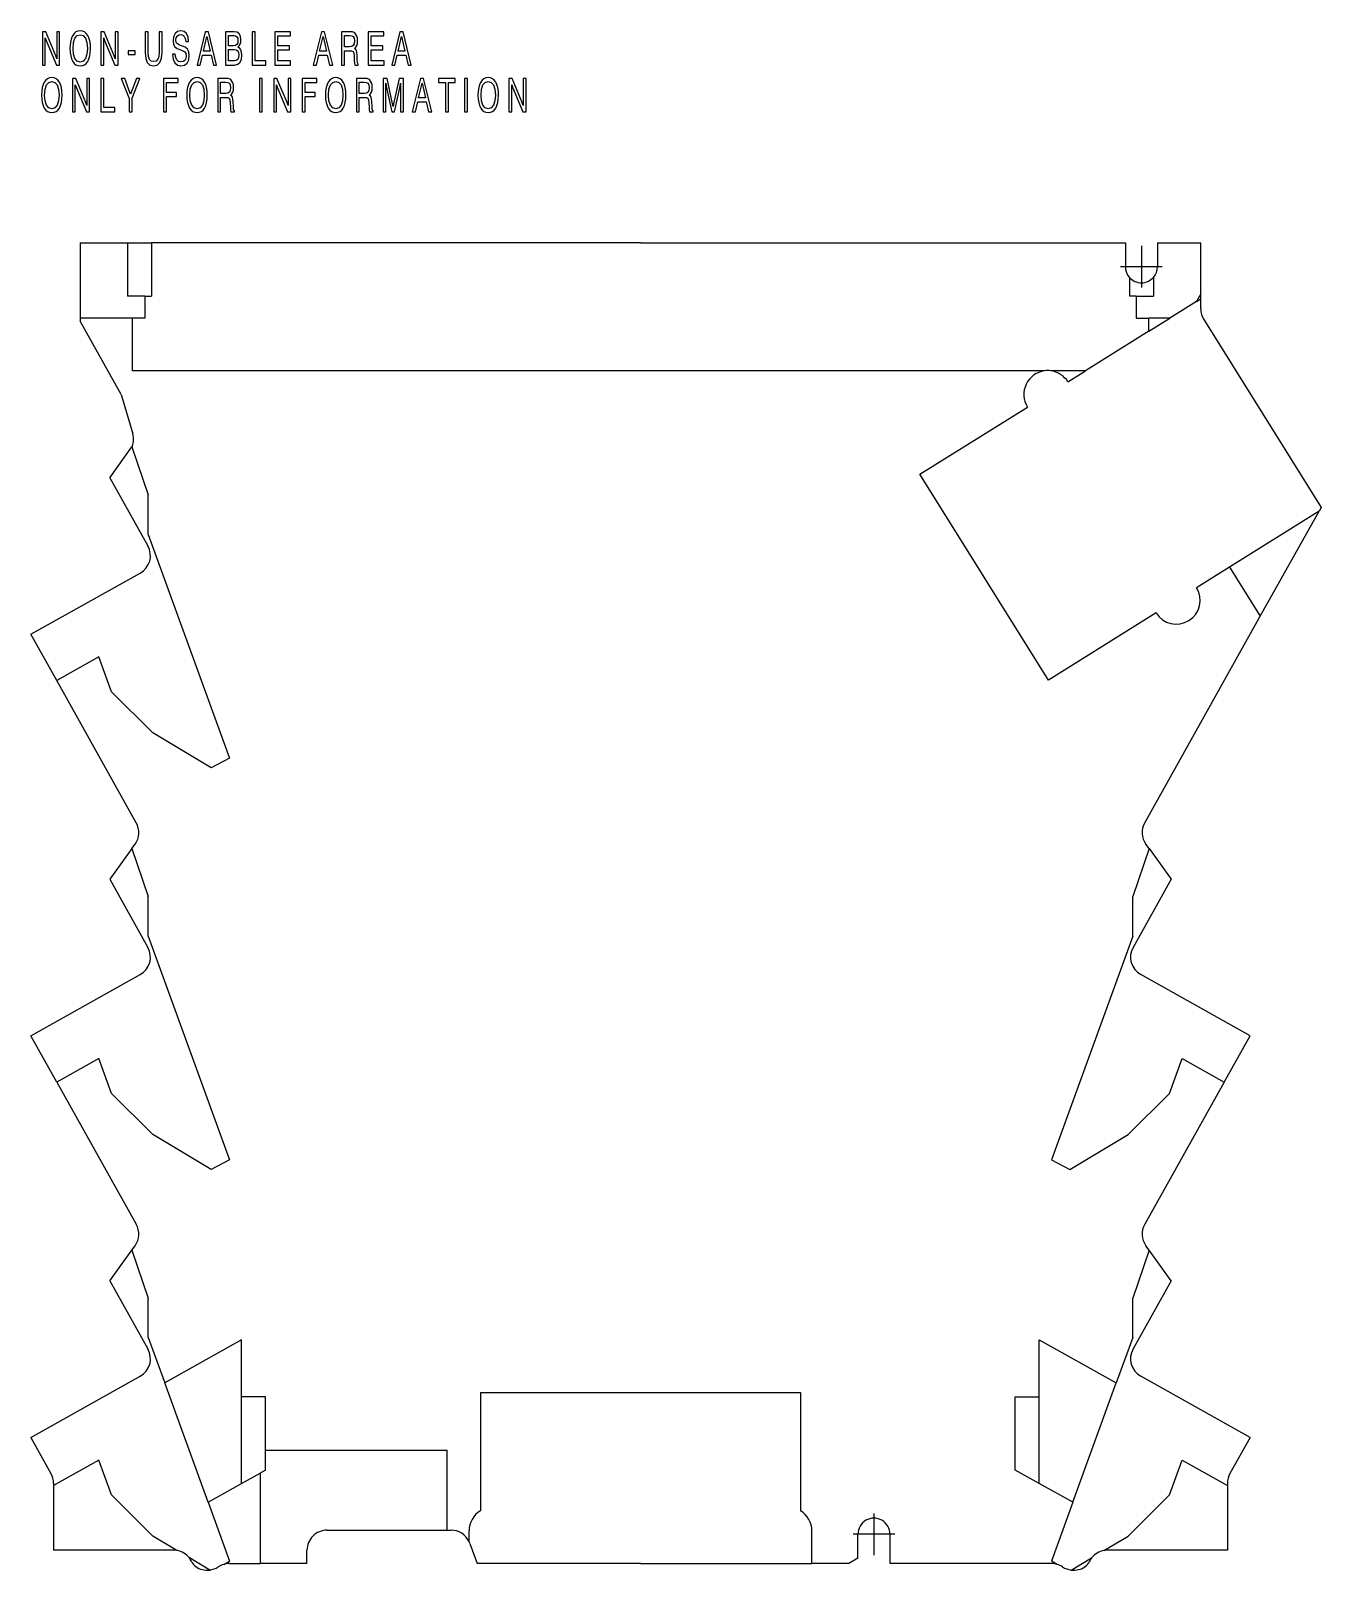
# Model space of a CAD drawing. Extents: x 58 to 155, y 123 to 238.
import ezdxf

# ---------------------------------------------------------------- set-up
doc = ezdxf.new("R2010")
doc.units = 0
doc.linetypes.add('DASHDOT', pattern=[18.5, 12, -3, 0.5, -3])
doc.layers.get('0').update_dxf_attribs({"linetype": 'CONTINUOUS'})

msp = doc.modelspace()

# ---------------------------------------------------------------- linework, layer by layer
at = {"color": 7}
for p, q in [((62.067909, 222.582611), (62.067909, 216.932617)), ((62.067909, 222.582611), (65.617905, 222.582611)), ((65.617905, 222.582611), (67.417908, 222.582611)), ((65.617905, 222.582611), (65.617905, 218.582611)), ((104.067909, 222.582611), (67.417908, 222.582611)), ((67.417908, 222.582611), (67.417908, 218.582611)), ((104.067909, 222.582611), (140.417908, 222.582611)), ((140.417908, 222.582611), (140.417908, 220.782623)), ((142.817902, 222.582611), (142.817902, 220.782623)), ((142.817902, 222.582611), (146.067902, 222.582611)), ((146.067902, 218.762344), (146.067902, 222.582611)), ((140.717911, 219.988892), (140.717911, 218.582611)), ((142.517914, 219.988892), (142.517914, 218.582611)), ((66.917908, 218.582611), (65.617905, 218.582611)), ((66.917908, 218.582611), (66.917908, 216.932617)), ((66.917908, 218.582611), (67.417908, 218.582611)), ((141.217911, 218.582611), (140.717911, 218.582611)), ((141.217911, 218.582611), (141.217911, 216.932617)), ((141.217911, 218.582611), (142.517914, 218.582611)), ((145.741135, 218.178848), (143.74675, 216.932617)), ((146.067902, 218.762344), (145.741135, 218.178848)), ((145.741135, 218.178848), (146.067902, 218.383041)), ((146.067902, 218.383041), (146.067902, 218.762344)), ((146.067902, 217.625351), (146.067902, 218.383041)), ((65.967911, 216.932617), (62.067909, 216.932617)), ((62.067909, 216.932617), (62.067909, 216.715759)), ((65.967911, 216.932617), (65.967911, 212.98262)), ((66.917908, 216.932617), (65.967911, 216.932617)), ((141.217911, 216.932617), (142.167908, 216.932617)), ((142.167908, 215.946045), (143.74675, 216.932617)), ((142.167908, 215.946045), (142.167908, 216.932617)), ((143.74675, 216.932617), (142.167908, 216.932617)), ((65.146851, 211.217926), (62.067909, 216.715759)), ((142.167908, 215.946045), (137.42543, 212.98262)), ((146.295837, 216.830475), (155.099152, 202.742218)), ((134.356506, 212.98262), (65.967911, 212.98262)), ((137.42543, 212.98262), (134.832062, 212.98262)), ((136.108063, 212.159424), (137.42543, 212.98262)), ((65.146851, 211.217926), (66.009949, 208.256775)), ((125.011345, 205.225433), (133.080521, 210.267624)), ((64.281479, 204.970825), (65.945091, 207.281738)), ((65.945091, 207.281738), (65.983307, 207.334808)), ((65.945091, 207.281738), (67.157394, 203.685135)), ((64.281479, 204.970825), (67.139908, 199.86673)), ((134.655884, 189.790955), (125.011345, 205.225433)), ((67.168228, 200.715332), (67.157394, 203.685135)), ((154.946777, 202.470123), (148.22464, 198.269669)), ((150.529099, 194.581787), (154.946777, 202.470123)), ((155.099152, 202.742218), (154.946777, 202.470123)), ((67.168228, 200.715332), (73.26796, 183.951691)), ((58.362637, 193.23201), (66.564102, 197.825043)), ((148.22464, 198.269669), (145.752594, 196.72496)), ((148.22464, 198.269669), (150.529099, 194.581787)), ((142.725052, 194.833145), (134.655884, 189.790955)), ((141.866776, 179.114105), (150.529099, 194.581787)), ((60.30365, 189.766083), (58.362637, 193.23201)), ((63.467373, 191.537842), (60.30365, 189.766083)), ((64.418716, 188.926605), (63.467373, 191.537842)), ((66.269043, 179.114105), (60.30365, 189.766083)), ((67.514603, 185.843613), (64.418716, 188.926605)), ((71.881943, 183.228958), (67.514603, 185.843613)), ((73.26796, 183.951691), (71.881943, 183.228958)), ((65.945091, 177.181732), (64.281479, 174.870819)), ((65.945091, 177.181732), (66.177658, 177.504791)), ((65.945091, 177.181732), (67.157394, 173.585129)), ((142.190735, 177.181732), (140.978424, 173.585129)), ((142.190735, 177.181732), (141.95816, 177.504791)), ((142.190735, 177.181732), (143.85434, 174.870819)), ((64.281479, 174.870819), (67.139908, 169.766724)), ((143.85434, 174.870819), (140.995911, 169.766724)), ((67.168228, 170.615341), (67.157394, 173.585129)), ((140.96759, 170.615341), (140.978424, 173.585129)), ((67.168228, 170.615341), (73.26796, 153.851685)), ((140.96759, 170.615341), (134.867859, 153.851685)), ((58.362637, 163.132019), (66.564102, 167.725052)), ((149.773178, 163.132019), (141.571716, 167.725052)), ((60.30365, 159.666077), (58.362637, 163.132019)), ((147.832169, 159.666077), (149.773178, 163.132019)), ((63.467373, 161.437851), (60.30365, 159.666077)), ((64.418716, 158.826614), (63.467373, 161.437851)), ((143.717102, 158.826614), (144.668442, 161.437851)), ((144.668442, 161.437851), (147.832169, 159.666077)), ((60.30365, 159.666077), (66.269043, 149.014099)), ((147.832169, 159.666077), (141.866776, 149.014099)), ((67.514603, 155.743622), (64.418716, 158.826614)), ((140.621216, 155.743622), (143.717102, 158.826614)), ((71.881943, 153.128967), (67.514603, 155.743622)), ((136.253876, 153.128967), (140.621216, 155.743622)), ((73.26796, 153.851685), (71.881943, 153.128967)), ((134.867859, 153.851685), (136.253876, 153.128967)), ((64.281479, 144.770828), (65.945091, 147.081741)), ((65.945091, 147.081741), (66.177658, 147.4048)), ((65.945091, 147.081741), (67.157394, 143.485138)), ((142.190735, 147.081741), (140.978424, 143.485138)), ((142.190735, 147.081741), (141.95816, 147.4048)), ((143.85434, 144.770828), (142.190735, 147.081741)), ((64.281479, 144.770828), (67.139908, 139.666718)), ((143.85434, 144.770828), (140.995911, 139.666718)), ((67.168228, 140.515335), (67.157394, 143.485138)), ((140.96759, 140.515335), (140.978424, 143.485138)), ((67.168228, 140.515335), (68.401199, 137.126801)), ((74.167908, 140.356308), (68.401199, 137.126801)), ((74.167908, 136.082611), (74.167908, 140.356308)), ((133.967911, 136.082611), (133.967911, 140.356308)), ((133.967911, 140.356308), (139.734619, 137.126801)), ((140.96759, 140.515335), (139.734619, 137.126801)), ((58.362637, 133.032013), (66.564102, 137.625046)), ((149.773178, 133.032013), (141.571716, 137.625046)), ((71.657776, 128.17688), (68.401199, 137.126801)), ((92.067909, 136.392624), (92.067909, 127.533455)), ((92.067909, 136.392624), (116.067909, 136.392624)), ((116.067909, 136.392624), (116.067909, 127.533455)), ((136.478043, 128.17688), (139.734619, 137.126801)), ((75.967911, 136.082611), (74.167908, 136.082611)), ((74.167908, 129.582611), (74.167908, 136.082611)), ((75.967911, 132.082611), (75.967911, 136.082611)), ((132.167908, 130.582611), (132.167908, 136.082611)), ((132.167908, 136.082611), (133.967911, 136.082611)), ((133.967911, 129.582611), (133.967911, 136.082611)), ((58.362637, 133.032013), (59.876652, 130.328537)), ((149.773178, 133.032013), (148.259171, 130.328537)), ((75.967911, 130.582611), (75.967911, 132.082611)), ((75.967911, 132.082611), (89.567909, 132.082611)), ((89.567909, 126.082619), (89.567909, 132.082611)), ((63.467373, 131.337845), (60.067909, 129.434052)), ((64.418716, 128.726624), (63.467373, 131.337845)), ((75.967911, 130.582611), (75.567909, 130.358612)), ((133.967911, 129.57457), (132.167908, 130.582611)), ((143.717102, 128.726624), (144.668442, 131.337845)), ((144.668442, 131.337845), (148.067902, 129.434052)), ((60.067909, 129.595612), (60.067909, 129.434052)), ((60.067909, 129.434052), (60.067909, 124.582619)), ((71.657776, 128.17688), (74.167908, 129.582611)), ((74.167908, 129.57457), (75.567909, 130.358612)), ((74.167908, 129.582611), (74.167908, 129.57457)), ((75.567909, 130.358612), (75.567909, 123.582619)), ((136.478043, 128.17688), (133.967911, 129.582611)), ((133.967911, 129.582611), (133.967911, 129.57457)), ((148.067902, 129.595612), (148.067902, 129.434052)), ((148.067902, 129.434052), (148.067902, 124.582619)), ((67.514603, 125.643616), (64.418716, 128.726624)), ((71.657776, 128.17688), (73.26796, 123.751686)), ((136.478043, 128.17688), (134.867859, 123.751686)), ((140.621216, 125.643616), (143.717102, 128.726624)), ((80.567909, 126.082619), (89.567909, 126.082619)), ((89.567909, 126.082619), (89.867912, 126.082619)), ((91.217911, 125.23645), (91.217911, 126.032616)), ((116.917908, 123.582619), (116.917908, 126.032616)), ((120.367905, 123.98262), (120.367905, 125.782616)), ((122.767914, 125.782616), (122.767914, 123.582619)), ((69.323441, 124.560692), (67.514603, 125.643616)), ((91.277451, 125.09565), (91.828148, 123.582619)), ((138.812378, 124.560692), (140.621216, 125.643616)), ((69.067909, 124.582619), (60.067909, 124.582619)), ((71.773819, 123.093689), (70.250053, 124.005943)), ((72.826653, 123.521576), (73.26796, 123.751686)), ((73.250221, 123.582619), (75.567909, 123.582619)), ((79.067909, 123.582619), (75.567909, 123.582619)), ((79.067909, 123.582619), (79.067909, 124.582619)), ((104.067909, 123.582619), (91.828148, 123.582619)), ((104.067909, 123.582619), (116.917908, 123.582619)), ((119.675087, 123.582619), (116.917908, 123.582619)), ((120.367905, 123.98262), (119.675087, 123.582619)), ((134.88559, 123.582619), (122.767914, 123.582619)), ((135.309174, 123.521576), (134.867859, 123.751686)), ((136.362, 123.093689), (137.885773, 124.005943)), ((148.067902, 124.582619), (139.067902, 124.582619))]:
    msp.add_line(p, q, dxfattribs=at)
at = {"color": 7, "linetype": 'DASHDOT'}
for p, q in [((141.617905, 222.342621), (141.617905, 219.222626)), ((143.177917, 220.782623), (140.057907, 220.782623)), ((121.567909, 127.342621), (121.567909, 124.222618)), ((123.127907, 125.782616), (120.007912, 125.782616))]:
    msp.add_line(p, q, dxfattribs=at)
at = {"color": 7}
for points in [[(59.239677, 235.903198), (59.449863, 235.903198), (59.449863, 237.930313), (59.510887, 237.746033), (60.286095, 235.903198), (60.525661, 235.903198), (60.525661, 238.403198), (60.315475, 238.403198), (60.315475, 236.376083), (60.240894, 236.588181), (59.481506, 238.403198), (59.239677, 238.403198)], [(61.301392, 237.151459), (61.312695, 236.852432), (61.353374, 236.59166), (61.418919, 236.365646), (61.507061, 236.177887), (61.617805, 236.028366), (61.74889, 235.920578), (61.900314, 235.858002), (62.072083, 235.833664), (62.241589, 235.858002), (62.393013, 235.920578), (62.524097, 236.028366), (62.634842, 236.177887), (62.722984, 236.365646), (62.786266, 236.59166), (62.824688, 236.852432), (62.840511, 237.151459), (62.82695, 237.447006), (62.786266, 237.707794), (62.720726, 237.933792), (62.634842, 238.121552), (62.524097, 238.271072), (62.393013, 238.37886), (62.241589, 238.444916), (62.072083, 238.469269), (61.900314, 238.444916), (61.74889, 238.37886), (61.617805, 238.271072), (61.507061, 238.121552), (61.418919, 237.933792), (61.353374, 237.707794), (61.312695, 237.447006)], [(61.529663, 237.151459), (61.565823, 237.582611), (61.674309, 237.905975), (61.846073, 238.104172), (62.072083, 238.173706), (62.29583, 238.104172), (62.467598, 237.905975), (62.573818, 237.582611), (62.61224, 237.151459), (62.573818, 236.716827), (62.467598, 236.393463), (62.29583, 236.195267), (62.072083, 236.129211), (61.846073, 236.195267), (61.674309, 236.393463), (61.565823, 236.716827)], [(63.616241, 235.903198), (63.826427, 235.903198), (63.826427, 237.930313), (63.887451, 237.746033), (64.662659, 235.903198), (64.902229, 235.903198), (64.902229, 238.403198), (64.692039, 238.403198), (64.692039, 236.376083), (64.617455, 236.588181), (63.85807, 238.403198), (63.616241, 238.403198)], [(66.944122, 236.852432), (66.980286, 236.4039), (67.095551, 236.087479), (67.2854, 235.899719), (67.554352, 235.833664), (67.839119, 235.899719), (68.047043, 236.090958), (68.173615, 236.407364), (68.216553, 236.852432), (68.216553, 238.403198), (67.995064, 238.403198), (67.995064, 236.848953), (67.967941, 236.542969), (67.891098, 236.330872), (67.762276, 236.202225), (67.579208, 236.160507), (67.393883, 236.202225), (67.26506, 236.327393), (67.188217, 236.542969), (67.165611, 236.848953), (67.165611, 238.403198), (66.944122, 238.403198)], [(68.98098, 236.727264), (69.030701, 236.344788), (69.157272, 236.06662), (69.353897, 235.89624), (69.618324, 235.837128), (69.878235, 235.89624), (70.07486, 236.052704), (70.199165, 236.299576), (70.242111, 236.626419), (70.205948, 236.897629), (70.108765, 237.102783), (69.946037, 237.23143), (69.735847, 237.321838), (69.514359, 237.40181), (69.360672, 237.481781), (69.270271, 237.596527), (69.243149, 237.787766), (69.265755, 237.947708), (69.338074, 238.076355), (69.448822, 238.156326), (69.600243, 238.187622), (69.753929, 238.152847), (69.871452, 238.052017), (69.948296, 237.888596), (69.984459, 237.66954), (70.194649, 237.66954), (70.151703, 238.003342), (70.036438, 238.253693), (69.855637, 238.413635), (69.613808, 238.469269), (69.371979, 238.413635), (69.188911, 238.260635), (69.071388, 238.027679), (69.032967, 237.728653), (69.066864, 237.453964), (69.168571, 237.266205), (69.340332, 237.137558), (69.577644, 237.036713), (69.769753, 236.96022), (69.909874, 236.883728), (69.9935, 236.768982), (70.022881, 236.588181), (69.9935, 236.400421), (69.914398, 236.254379), (69.787834, 236.163971), (69.616066, 236.13269), (69.442039, 236.170929), (69.310951, 236.292633), (69.225067, 236.476913), (69.193428, 236.727264)], [(70.83477, 235.903198), (71.063042, 235.903198), (71.237068, 236.650757), (71.876671, 236.650757), (72.048439, 235.903198), (72.28801, 235.903198), (71.682304, 238.403198), (71.438217, 238.403198)], [(71.304871, 236.942841), (71.560257, 238.045059), (71.811127, 236.942841)], [(72.955254, 235.903198), (73.644577, 235.903198), (73.875107, 235.955353), (74.046875, 236.108337), (74.155357, 236.341309), (74.193779, 236.650757), (74.171173, 236.873291), (74.110153, 237.050629), (74.01297, 237.179276), (73.884148, 237.252289), (73.983589, 237.339218), (74.058174, 237.460922), (74.101112, 237.610428), (74.116936, 237.794708), (74.083038, 238.058975), (73.988113, 238.250214), (73.829903, 238.364944), (73.61068, 238.403198), (72.955254, 238.403198)], [(73.176743, 237.353134), (73.176743, 238.118073), (73.581299, 238.118073), (73.719162, 238.093735), (73.816345, 238.0242), (73.875107, 237.909454), (73.895447, 237.746033), (73.872849, 237.56871), (73.811821, 237.443527), (73.707863, 237.373993), (73.563217, 237.353134)], [(74.951431, 235.903198), (75.984283, 235.903198), (75.984283, 236.219604), (75.175171, 236.219604), (75.175171, 238.403198), (74.951431, 238.403198)], [(76.660568, 235.903198), (77.838074, 235.903198), (77.838074, 236.216125), (76.879799, 236.216125), (76.879799, 237.054108), (77.747673, 237.054108), (77.747673, 237.346176), (76.879799, 237.346176), (76.879799, 238.093735), (77.819992, 238.093735), (77.819992, 238.403198), (76.660568, 238.403198)], [(79.543221, 235.903198), (79.771492, 235.903198), (79.945518, 236.650757), (80.585121, 236.650757), (80.756882, 235.903198), (80.996452, 235.903198), (80.390755, 238.403198), (80.146667, 238.403198)], [(80.013321, 236.942841), (80.268707, 238.045059), (80.519577, 236.942841)], [(81.663696, 238.403198), (81.663696, 235.903198), (81.882927, 235.903198), (81.882927, 236.974136), (82.240021, 236.974136), (82.411789, 236.963699), (82.518013, 236.911545), (82.576775, 236.79332), (82.601639, 236.574265), (82.615196, 236.247421), (82.626495, 236.04924), (82.658134, 235.903198), (82.913528, 235.903198), (82.913528, 235.972733), (82.859283, 236.073578), (82.838943, 236.264816), (82.820862, 236.67511), (82.805038, 236.848953), (82.775665, 236.984558), (82.72142, 237.078445), (82.635536, 237.141022), (82.730461, 237.234909), (82.800522, 237.363556), (82.84346, 237.52002), (82.859283, 237.711258), (82.84346, 237.905975), (82.805038, 238.076355), (82.649094, 238.316269), (82.484108, 238.389297), (82.294266, 238.403198)], [(81.880669, 238.11113), (82.258102, 238.11113), (82.418564, 238.093735), (82.536095, 238.031158), (82.606155, 237.909454), (82.631012, 237.704315), (82.606155, 237.492218), (82.538353, 237.356613), (82.42083, 237.283585), (82.258102, 237.262726), (81.880669, 237.262726)], [(83.664398, 235.903198), (84.841896, 235.903198), (84.841896, 236.216125), (83.883621, 236.216125), (83.883621, 237.054108), (84.751495, 237.054108), (84.751495, 237.346176), (83.883621, 237.346176), (83.883621, 238.093735), (84.823814, 238.093735), (84.823814, 238.403198), (83.664398, 238.403198)], [(85.42778, 235.903198), (85.656052, 235.903198), (85.830078, 236.650757), (86.469681, 236.650757), (86.641449, 235.903198), (86.881012, 235.903198), (86.275314, 238.403198), (86.031219, 238.403198)], [(85.897881, 236.942841), (86.153267, 238.045059), (86.404137, 236.942841)], [(65.653099, 236.685532), (66.200035, 236.685532), (66.200035, 236.96022), (65.653099, 236.96022)], [(73.176743, 236.205704), (73.176743, 237.074966), (73.59938, 237.074966), (73.759842, 237.050629), (73.875107, 236.974136), (73.942909, 236.841995), (73.967773, 236.654236), (73.945168, 236.459534), (73.879623, 236.32045), (73.771141, 236.233521), (73.624237, 236.205704)], [(59.171871, 233.651459), (59.183174, 233.352432), (59.223854, 233.09166), (59.289398, 232.865646), (59.377541, 232.677887), (59.488285, 232.528366), (59.61937, 232.420578), (59.770794, 232.358002), (59.942562, 232.333664), (60.112068, 232.358002), (60.263493, 232.420578), (60.394577, 232.528366), (60.505322, 232.677887), (60.593464, 232.865646), (60.656746, 233.09166), (60.695168, 233.352432), (60.710991, 233.651459), (60.69743, 233.947006), (60.656746, 234.207794), (60.591206, 234.433792), (60.505322, 234.621552), (60.394577, 234.771072), (60.263493, 234.87886), (60.112068, 234.944916), (59.942562, 234.969269), (59.770794, 234.944916), (59.61937, 234.87886), (59.488285, 234.771072), (59.377541, 234.621552), (59.289398, 234.433792), (59.223854, 234.207794), (59.183174, 233.947006)], [(59.400143, 233.651459), (59.436302, 234.082611), (59.544788, 234.405975), (59.716553, 234.604172), (59.942562, 234.673706), (60.166309, 234.604172), (60.338078, 234.405975), (60.444302, 234.082611), (60.482723, 233.651459), (60.444302, 233.216827), (60.338078, 232.893463), (60.166309, 232.695267), (59.942562, 232.629211), (59.716553, 232.695267), (59.544788, 232.893463), (59.436302, 233.216827)], [(61.486721, 232.403198), (61.696907, 232.403198), (61.696907, 234.430313), (61.757931, 234.246033), (62.533138, 232.403198), (62.772709, 232.403198), (62.772709, 234.903198), (62.562519, 234.903198), (62.562519, 232.876083), (62.487938, 233.088181), (61.72855, 234.903198), (61.486721, 234.903198)], [(63.6185, 232.403198), (64.65136, 232.403198), (64.65136, 232.719604), (63.842247, 232.719604), (63.842247, 234.903198), (63.6185, 234.903198)], [(65.958206, 232.403198), (65.958206, 233.428925), (66.536789, 234.903198), (66.276878, 234.903198), (65.845207, 233.721008), (65.41127, 234.903198), (65.133278, 234.903198), (65.736717, 233.404587), (65.736717, 232.403198)], [(68.309738, 232.403198), (68.531227, 232.403198), (68.531227, 233.533234), (69.290611, 233.533234), (69.290611, 233.839218), (68.531227, 233.839218), (68.531227, 234.590271), (69.40136, 234.590271), (69.40136, 234.903198), (68.309738, 234.903198)], [(70.057304, 233.651459), (70.068604, 233.352432), (70.109283, 233.09166), (70.174828, 232.865646), (70.26297, 232.677887), (70.373718, 232.528366), (70.504799, 232.420578), (70.656227, 232.358002), (70.827995, 232.333664), (70.997498, 232.358002), (71.148926, 232.420578), (71.280006, 232.528366), (71.390755, 232.677887), (71.478897, 232.865646), (71.542175, 233.09166), (71.580597, 233.352432), (71.59642, 233.651459), (71.582863, 233.947006), (71.542175, 234.207794), (71.476639, 234.433792), (71.390755, 234.621552), (71.280006, 234.771072), (71.148926, 234.87886), (70.997498, 234.944916), (70.827995, 234.969269), (70.656227, 234.944916), (70.504799, 234.87886), (70.373718, 234.771072), (70.26297, 234.621552), (70.174828, 234.433792), (70.109283, 234.207794), (70.068604, 233.947006)], [(70.285576, 233.651459), (70.321732, 234.082611), (70.430222, 234.405975), (70.601982, 234.604172), (70.827995, 234.673706), (71.051743, 234.604172), (71.223511, 234.405975), (71.329727, 234.082611), (71.368149, 233.651459), (71.329727, 233.216827), (71.223511, 232.893463), (71.051743, 232.695267), (70.827995, 232.629211), (70.601982, 232.695267), (70.430222, 232.893463), (70.321732, 233.216827)], [(72.374413, 234.903198), (72.374413, 232.403198), (72.593643, 232.403198), (72.593643, 233.474136), (72.950729, 233.474136), (73.122498, 233.463699), (73.228722, 233.411545), (73.287483, 233.29332), (73.312347, 233.074265), (73.325905, 232.747421), (73.337204, 232.54924), (73.368851, 232.403198), (73.624237, 232.403198), (73.624237, 232.472733), (73.569992, 232.573578), (73.549652, 232.764816), (73.53157, 233.17511), (73.515755, 233.348953), (73.486374, 233.484558), (73.432129, 233.578445), (73.346245, 233.641022), (73.44117, 233.734909), (73.51123, 233.863556), (73.554176, 234.02002), (73.569992, 234.211258), (73.554176, 234.405975), (73.515755, 234.576355), (73.35981, 234.816269), (73.194824, 234.889297), (73.004974, 234.903198)], [(72.591377, 234.61113), (72.968811, 234.61113), (73.12928, 234.593735), (73.246803, 234.531158), (73.316864, 234.409454), (73.341728, 234.204315), (73.316864, 233.992218), (73.249062, 233.856613), (73.131538, 233.783585), (72.968811, 233.762726), (72.591377, 233.762726)], [(75.498886, 232.403198), (75.720375, 232.403198), (75.720375, 234.903198), (75.498886, 234.903198)], [(76.572952, 232.403198), (76.783142, 232.403198), (76.783142, 234.430313), (76.844162, 234.246033), (77.61937, 232.403198), (77.85894, 232.403198), (77.85894, 234.903198), (77.64875, 234.903198), (77.64875, 232.876083), (77.574165, 233.088181), (76.814781, 234.903198), (76.572952, 234.903198)], [(78.704727, 232.403198), (78.926224, 232.403198), (78.926224, 233.533234), (79.685608, 233.533234), (79.685608, 233.839218), (78.926224, 233.839218), (78.926224, 234.590271), (79.796349, 234.590271), (79.796349, 234.903198), (78.704727, 234.903198)], [(80.452301, 233.651459), (80.4636, 233.352432), (80.50428, 233.09166), (80.569824, 232.865646), (80.657967, 232.677887), (80.768707, 232.528366), (80.899796, 232.420578), (81.051224, 232.358002), (81.222984, 232.333664), (81.392494, 232.358002), (81.543915, 232.420578), (81.675003, 232.528366), (81.785744, 232.677887), (81.873886, 232.865646), (81.937172, 233.09166), (81.975594, 233.352432), (81.991409, 233.651459), (81.977852, 233.947006), (81.937172, 234.207794), (81.871628, 234.433792), (81.785744, 234.621552), (81.675003, 234.771072), (81.543915, 234.87886), (81.392494, 234.944916), (81.222984, 234.969269), (81.051224, 234.944916), (80.899796, 234.87886), (80.768707, 234.771072), (80.657967, 234.621552), (80.569824, 234.433792), (80.50428, 234.207794), (80.4636, 233.947006)], [(80.680565, 233.651459), (80.716728, 234.082611), (80.825211, 234.405975), (80.996979, 234.604172), (81.222984, 234.673706), (81.446732, 234.604172), (81.6185, 234.405975), (81.724724, 234.082611), (81.763145, 233.651459), (81.724724, 233.216827), (81.6185, 232.893463), (81.446732, 232.695267), (81.222984, 232.629211), (80.996979, 232.695267), (80.825211, 232.893463), (80.716728, 233.216827)], [(82.769409, 234.903198), (82.769409, 232.403198), (82.988632, 232.403198), (82.988632, 233.474136), (83.345726, 233.474136), (83.517494, 233.463699), (83.623718, 233.411545), (83.68248, 233.29332), (83.707336, 233.074265), (83.720901, 232.747421), (83.732201, 232.54924), (83.76384, 232.403198), (84.019234, 232.403198), (84.019234, 232.472733), (83.964989, 232.573578), (83.944649, 232.764816), (83.926567, 233.17511), (83.910751, 233.348953), (83.881363, 233.484558), (83.827126, 233.578445), (83.741241, 233.641022), (83.836166, 233.734909), (83.906227, 233.863556), (83.949173, 234.02002), (83.964989, 234.211258), (83.949173, 234.405975), (83.910751, 234.576355), (83.754799, 234.816269), (83.589813, 234.889297), (83.399971, 234.903198)], [(82.986374, 234.61113), (83.363808, 234.61113), (83.524277, 234.593735), (83.6418, 234.531158), (83.711861, 234.409454), (83.736725, 234.204315), (83.711861, 233.992218), (83.644058, 233.856613), (83.526535, 233.783585), (83.363808, 233.762726), (82.986374, 233.762726)], [(84.973511, 234.534637), (85.009666, 234.315582), (85.418747, 232.403198), (85.626671, 232.403198), (86.044785, 234.315582), (86.083206, 234.534637), (86.083206, 232.403198), (86.297913, 232.403198), (86.297913, 234.903198), (85.981506, 234.903198), (85.563385, 232.990814), (85.527229, 232.785675), (85.488808, 232.990814), (85.08651, 234.903198), (84.770096, 234.903198), (84.770096, 232.403198), (84.973511, 232.403198)], [(86.965164, 232.403198), (87.193436, 232.403198), (87.367462, 233.150757), (88.007065, 233.150757), (88.178825, 232.403198), (88.418396, 232.403198), (87.812698, 234.903198), (87.568604, 234.903198)], [(87.435257, 233.442841), (87.690651, 234.545059), (87.941521, 233.442841)], [(89.444992, 232.403198), (89.666481, 232.403198), (89.666481, 234.600693), (90.17952, 234.600693), (90.17952, 234.903198), (88.931953, 234.903198), (88.931953, 234.600693), (89.444992, 234.600693)], [(90.880669, 232.403198), (91.102158, 232.403198), (91.102158, 234.903198), (90.880669, 234.903198)], [(91.886932, 233.651459), (91.898232, 233.352432), (91.938911, 233.09166), (92.004456, 232.865646), (92.092598, 232.677887), (92.203339, 232.528366), (92.334427, 232.420578), (92.485855, 232.358002), (92.657623, 232.333664), (92.827126, 232.358002), (92.978546, 232.420578), (93.109634, 232.528366), (93.220383, 232.677887), (93.308517, 232.865646), (93.371803, 233.09166), (93.410225, 233.352432), (93.426048, 233.651459), (93.412491, 233.947006), (93.371803, 234.207794), (93.306259, 234.433792), (93.220383, 234.621552), (93.109634, 234.771072), (92.978546, 234.87886), (92.827126, 234.944916), (92.657623, 234.969269), (92.485855, 234.944916), (92.334427, 234.87886), (92.203339, 234.771072), (92.092598, 234.621552), (92.004456, 234.433792), (91.938911, 234.207794), (91.898232, 233.947006)], [(92.115204, 233.651459), (92.15136, 234.082611), (92.259842, 234.405975), (92.43161, 234.604172), (92.657623, 234.673706), (92.881363, 234.604172), (93.053131, 234.405975), (93.159363, 234.082611), (93.197784, 233.651459), (93.159363, 233.216827), (93.053131, 232.893463), (92.881363, 232.695267), (92.657623, 232.629211), (92.43161, 232.695267), (92.259842, 232.893463), (92.15136, 233.216827)], [(94.201782, 232.403198), (94.411964, 232.403198), (94.411964, 234.430313), (94.472992, 234.246033), (95.248199, 232.403198), (95.487762, 232.403198), (95.487762, 234.903198), (95.277573, 234.903198), (95.277573, 232.876083), (95.202995, 233.088181), (94.443604, 234.903198), (94.201782, 234.903198)]]:
    msp.add_lwpolyline(points, close=True, dxfattribs=at)
for centre, radius, start, end in [((141.617905, 220.782623), 1.2, 180.000005, 221.409615), ((141.617905, 220.782623), 1.2, 318.59038, 0), ((141.617905, 220.782623), 1.2, 221.409615, 318.59038), ((147.567902, 217.625351), 1.5, 180.000005, 212.000005), ((134.594299, 211.213531), 1.785, 97.655039, 212.000005), ((134.594299, 211.213531), 1.785, 82.344959, 97.655039), ((134.594299, 211.213531), 1.785, 32, 82.344959), ((64.56987, 207.837021), 1.5, 340.439504, 16.25), ((65.831161, 199.133789), 1.5, 299.250003, 29.249998), ((144.238831, 195.779053), 1.785, 212.000005, 32), ((64.960297, 178.381165), 1.5, 324.250001, 29.249998), ((143.175522, 178.381165), 1.5, 150.750007, 215.749997), ((65.831161, 169.033798), 1.5, 299.250003, 29.249998), ((142.304657, 169.033798), 1.5, 150.750007, 240.750006), ((64.960297, 148.281174), 1.5, 324.250001, 29.249998), ((143.175522, 148.281174), 1.5, 150.750007, 215.749997), ((65.831161, 138.933792), 1.5, 299.250003, 29.249998), ((142.304657, 138.933792), 1.5, 150.750007, 240.750006), ((58.567909, 129.595612), 1.5, 360, 29.249998), ((149.567902, 129.595612), 1.5, 150.750007, 179.999995), ((92.967911, 126.032616), 1.75, 120.949727, 180.000005), ((115.167908, 126.032616), 1.75, 0, 59.050278), ((121.567909, 125.782616), 1.2, 0, 180.000005), ((80.567909, 124.582619), 1.5, 90.000003, 180.000005), ((89.867912, 124.582619), 1.5, 25.841934, 90.000003), ((89.867912, 124.582619), 1.5, 20.000001, 25.841934), ((69.067909, 123.082619), 1.5, 80.191455, 90.000003), ((69.067909, 123.082619), 1.5, 37.992026, 80.191455), ((69.067909, 123.082619), 1.5, 24.903947, 37.992026), ((71.244743, 124.093254), 0.9, 204.903944, 234.647396), ((73.250221, 122.082619), 1.5, 106.402367, 123.557316), ((73.250221, 122.082619), 1.5, 90.000003, 106.402367), ((134.88559, 122.082619), 1.5, 73.597638, 90.000003), ((134.88559, 122.082619), 1.5, 56.442689, 73.597638), ((136.891083, 124.093254), 0.9, 305.352602, 335.096053), ((139.067902, 123.082619), 1.5, 142.007979, 155.096056), ((139.067902, 123.082619), 1.5, 99.808543, 142.007979), ((139.067902, 123.082619), 1.5, 90.000003, 99.808543), ((71.591904, 124.582619), 1.5, 234.647396, 276.96578), ((71.591904, 124.582619), 1.5, 276.96578, 303.557311), ((136.543915, 124.582619), 1.5, 236.442684, 263.034222), ((136.543915, 124.582619), 1.5, 263.034222, 305.352602)]:
    msp.add_arc(centre, radius, start, end, dxfattribs=at)

doc.saveas('drawing.dxf')
